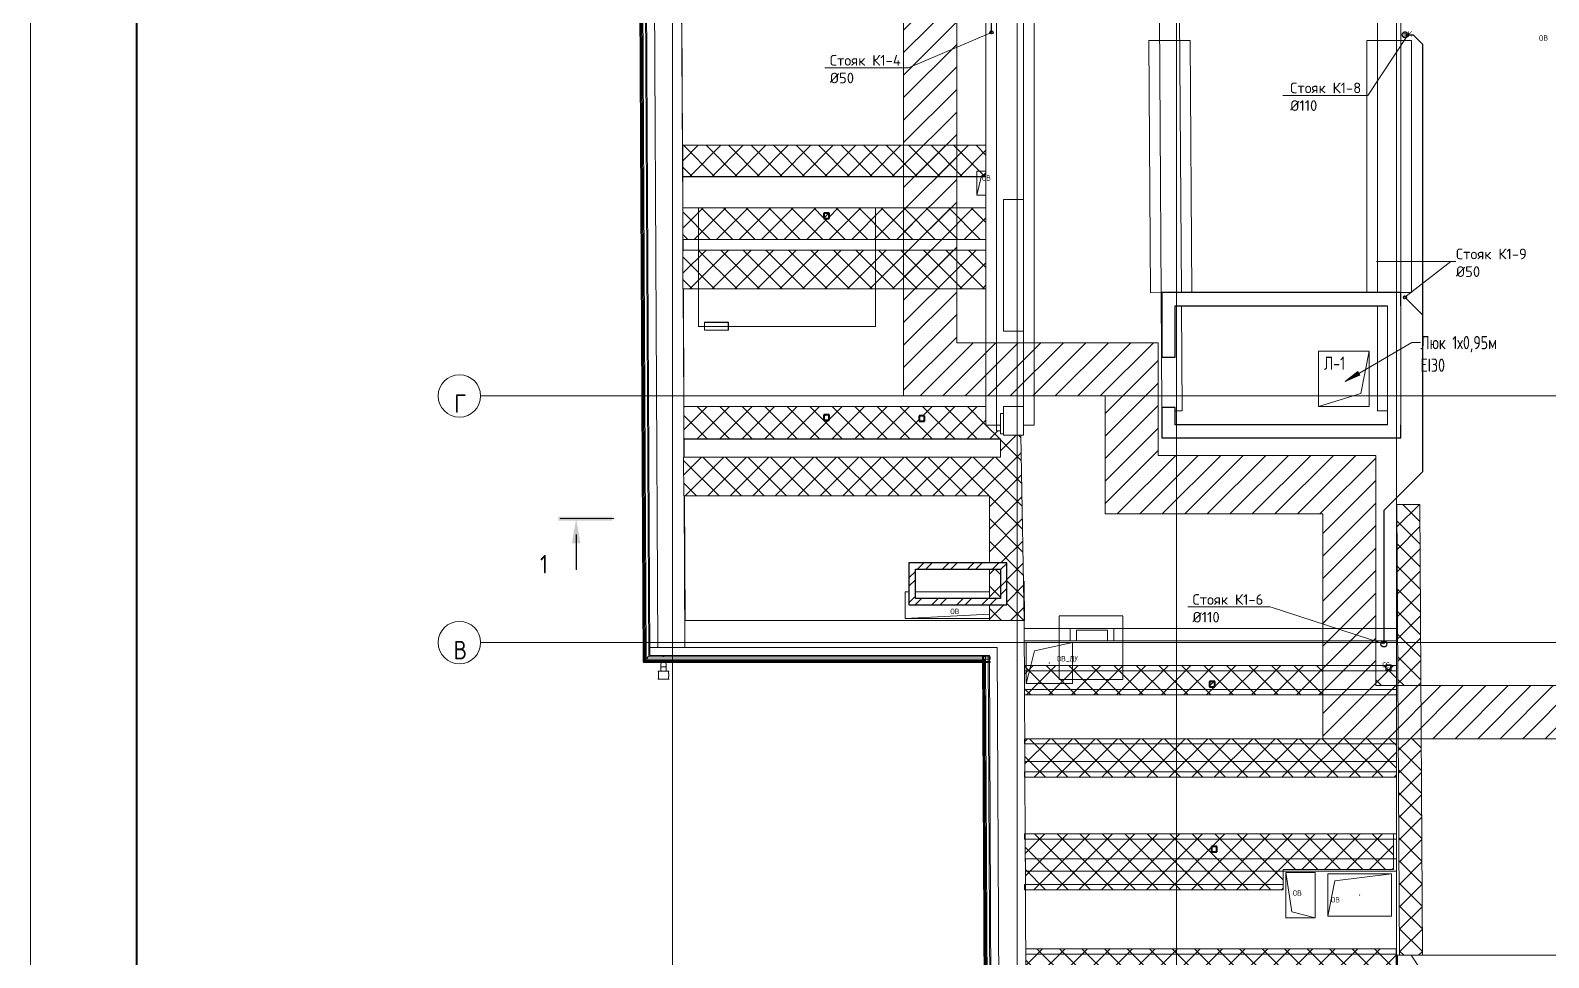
# Model space of a CAD drawing. Header units: millimetres. Extents: x -10178924 to 11692288, y -947381 to 58396.
# Drawn here: x -18603 to 10016, y -465109 to -447625 of the extents above; entities that cross this region are included whole.
import ezdxf
from ezdxf import colors
from ezdxf.entities.mleader import LeaderData, LeaderLine
from ezdxf.math import Vec2, Vec3

# ---------------------------------------------------------------- set-up
doc = ezdxf.new("R2010")
doc.units = ezdxf.units.MM
doc.linetypes.add('ADSK_Линия сетки', pattern=[25, 20, -2.5, 0, -2.5])
doc.linetypes.add('ADSK_Штриховая_ш3 п1_5', pattern=[4.5, 3, -1.5])
for name, color, linetype, lineweight in [('!К1', 32, 'Continuous', 30), ('_0', 7, 'Continuous', 25), ('Аннотация', 7, 'Continuous', 18), ('Выноски ВК', 7, 'Continuous', 0), ('Каркас', 7, 'Continuous', 18), ('Несущие колонны', 7, 'Continuous', 18), ('Обобщенные модели', 7, 'Continuous', 18), ('Ограждение', 7, 'Continuous', 9), ('Оси', 253, 'Continuous', 9), ('Перекрытие', 7, 'Continuous', 18), ('Перекрытие штриховка', 7, 'Continuous', 18), ('Разрезы', 7, 'Continuous', 9), ('Стены внутренние', 7, 'Continuous', 18), ('Стены наружные', 7, 'Continuous', 18), ('Стены несущие', 7, 'Continuous', 30), ('Стены отделка', 7, 'Continuous', 30), ('Узлы', 7, 'Continuous', 18)]:
    doc.layers.add(name, color=color, linetype=linetype, lineweight=lineweight)
doc.layers.add('PDF _Ramka', color=7, linetype='Continuous')
doc.layers.add('Линии', color=7, linetype='Continuous', lineweight=9, true_color=0x00a600)
doc.styles.add('GOST Common', font='GOST_Common.ttf', dxfattribs={"width": 0.9, "height": 350})
doc.styles.add('GOST Common_1', font='GOST_Common.ttf', dxfattribs={"width": 0.9, "height": 250})
doc.styles.add('GOST Common_3', font='GOST_Common.ttf', dxfattribs={"width": 0.8, "height": 350})
doc.styles.add('GOST Common_4', font='GOST_Common.ttf', dxfattribs={"width": 0.9, "height": 200})
doc.styles.add('PDF ISOCPEUR', font='isocpeur.ttf')
pattern_1 = [(45, (0, 0), (-212.132, 212.132), []), (135, (0, 0), (-212.132, -212.132), [])]
pattern_2 = [(45, (0, 0), (-235.732, 235.732), []), (45, (157.15, 0), (-235.732, 235.732), [])]

# ---------------------------------------------------------------- blocks, each defined once
blk = doc.blocks.new('Водосток - Тип 1 _карниз больше 490мм_-5153572-План чердака')
at = {"layer": 'Обобщенные модели'}
for p, q in [((19, 435), (125, 435)), ((125, 435), (231, 435)), ((125, 285), (19, 285)), ((75, 285), (75, 214)), ((75, 285), (75, 264)), ((75, 256), (75, 214)), ((120, 10), (120, -10)), ((231, 285), (125, 285)), ((130, -10), (130, 10)), ((175, 214), (175, 285)), ((175, 264), (175, 285)), ((175, 214), (175, 256))]:
    blk.add_line(p, q, dxfattribs=at)
at = {"layer": 'Обобщенные модели', "flags": 128}
for points in [[(75, 256), (75, 262), (75, 268), (75, 273), (75, 278), (75, 284), (75, 285)], [(75, 264), (75, 258), (75, 252), (75, 247), (75, 242), (75, 236), (75, 231), (75, 226), (75, 221), (75, 216), (75, 212), (75, 207), (75, 203), (75, 199), (75, 195), (75, 191), (75, 188), (75, 184), (75, 181), (75, 178), (75, 175), (75, 173), (75, 171), (75, 168), (75, 167), (75, 165), (75, 164), (75, 162), (75, 161), (75, 161), (75, 160), (75, 160), (75, 160)], [(75, 202), (75, 205), (75, 210), (75, 214)], [(75, 173), (75, 174), (75, 177), (75, 180), (75, 183)], [(175, 285), (175, 281), (175, 275), (175, 270), (175, 264), (175, 259), (175, 256)], [(175, 160), (175, 160), (175, 160), (175, 161), (175, 162), (175, 163), (175, 164), (175, 166), (175, 168), (175, 170), (175, 172), (175, 174), (175, 177), (175, 180), (175, 183), (175, 186), (175, 190), (175, 193), (175, 197), (175, 201), (175, 205), (175, 210), (175, 214), (175, 219), (175, 224), (175, 229), (175, 234), (175, 239), (175, 245), (175, 250), (175, 256), (175, 261), (175, 264)], [(175, 214), (175, 212), (175, 207), (175, 203), (175, 199), (175, 197)], [(175, 177), (175, 175), (175, 173)]]:
    blk.add_lwpolyline(points, dxfattribs=at)
at = {"layer": 'Обобщенные модели'}
for start, end in [(164.8376, 232.0774), (307.9226, 14.9145)]:
    blk.add_arc((125, 160), 52, start, end, dxfattribs=at)
for start_param, end_param in [(0, 1.570796), (0, 1.570796), (1.570796, 3.141593), (1.570796, 3.141593)]:
    blk.add_ellipse((125, 214), major_axis=(-50, 0), ratio=0.309017, start_param=start_param, end_param=end_param, dxfattribs=at)
for points in [[(19, 285), (21, 285), (25, 286), (29, 289), (31, 292), (32, 295), (32, 297), (32, 299), (32, 302), (32, 304), (32, 306), (32, 309), (32, 311), (31, 314), (31, 317), (31, 320), (30, 323), (30, 326), (29, 329), (29, 332), (29, 336), (28, 340), (28, 346), (27, 355), (27, 365), (28, 374), (28, 380), (29, 384), (29, 388), (29, 391), (30, 394), (30, 397), (31, 400), (31, 403), (31, 406), (32, 409), (32, 411), (32, 414), (32, 416), (32, 418), (32, 421), (32, 423), (32, 425), (31, 428), (29, 431), (25, 434), (21, 435), (19, 435)], [(231, 435), (229, 435), (225, 434), (221, 431), (219, 428), (218, 425), (218, 423), (218, 421), (218, 418), (218, 416), (218, 414), (218, 411), (218, 409), (219, 406), (219, 403), (219, 400), (220, 397), (220, 394), (221, 391), (221, 388), (221, 384), (222, 380), (222, 374), (223, 365), (223, 355), (222, 346), (222, 340), (221, 336), (221, 332), (221, 329), (220, 326), (220, 323), (219, 320), (219, 317), (219, 314), (218, 311), (218, 309), (218, 306), (218, 304), (218, 302), (218, 299), (218, 297), (218, 295), (219, 292), (221, 289), (225, 286), (229, 285), (231, 285)]]:
    blk.add_open_spline(points, degree=3, knots=[-1, -1, -1, -1, -0.941176, -0.882353, -0.852941, -0.823529, -0.808824, -0.794118, -0.779412, -0.764706, -0.75, -0.735294, -0.720588, -0.705882, -0.691176, -0.676471, -0.661765, -0.647059, -0.632353, -0.617647, -0.602941, -0.588235, -0.558824, -0.529412, -0.470588, -0.441176, -0.411765, -0.397059, -0.382353, -0.367647, -0.352941, -0.338235, -0.323529, -0.308824, -0.294118, -0.279412, -0.264706, -0.25, -0.235294, -0.220588, -0.205882, -0.191176, -0.176471, -0.147059, -0.117647, -0.058824, 0, 0, 0, 0], dxfattribs=at)
blk = doc.blocks.new('Квадрат _ГОСТ 2591-88_-Колонна - кв_ 100-V9-План чердака')
at = {"layer": 'Несущие колонны', "lineweight": 9}
h = blk.add_hatch(dxfattribs=at)
h.set_pattern_fill('FP_4', color=256, style=0, pattern_type=2)
h.set_pattern_definition([(45, (3596.68, -16340), (-251.447, 251.447), []), (45, (3596.68, -15959), (-251.447, 251.447), [])])
h.paths.add_polyline_path([(-50, -50), (50, -50), (50, 50), (-50, 50), (-50, -3)])
at = {"layer": 'Несущие колонны', "lineweight": 40}
for p, q in [((50, 50), (-50, 50)), ((-50, 50), (-50, -50)), ((50, -50), (50, 50)), ((-50, -50), (50, -50))]:
    blk.add_line(p, q, dxfattribs=at)
blk = doc.blocks.new('Квадрат _ГОСТ 2591-88_-Колонна - кв_ 100-V10-План чердака')
at = {"layer": 'Несущие колонны', "lineweight": 9}
h = blk.add_hatch(dxfattribs=at)
h.set_pattern_fill('FP_5', color=256, style=0, pattern_type=2)
h.set_pattern_definition([(45, (3596.68, -12540), (-251.447, 251.447), []), (45, (3596.68, -12159), (-251.447, 251.447), [])])
h.paths.add_polyline_path([(50, -50), (50, 50), (-50, 50), (-50, -50)])
at = {"layer": 'Несущие колонны', "lineweight": 40}
for p, q in [((50, 50), (-50, 50)), ((-50, 50), (-50, -50)), ((50, -50), (50, 50)), ((-50, -50), (50, -50))]:
    blk.add_line(p, q, dxfattribs=at)
blk = doc.blocks.new('Квадрат _ГОСТ 2591-88_-Колонна - кв_ 100-V11-План чердака')
at = {"layer": 'Несущие колонны', "lineweight": 40}
for p, q in [((50, 50), (-50, 50)), ((-50, 50), (-50, -50)), ((50, -50), (50, 50)), ((-50, -50), (50, -50))]:
    blk.add_line(p, q, dxfattribs=at)
blk = doc.blocks.new('Квадрат _ГОСТ 2591-88_-Колонна - кв_ 100-2679045-План чердака')
at = {"layer": 'Несущие колонны', "lineweight": 9}
h = blk.add_hatch(dxfattribs=at)
h.set_pattern_fill('FP_17', color=256, style=0, pattern_type=2)
h.set_pattern_definition([(45, (-3673.53, -7512.52), (-251.447, 251.447), []), (45, (-3673.53, -7131.52), (-251.447, 251.447), [])])
h.paths.add_polyline_path([(50, -50), (50, 50), (-50, 50), (-50, -50)])
at = {"layer": 'Несущие колонны', "lineweight": 40}
for p, q in [((50, 50), (-50, 50)), ((-50, 50), (-50, -50)), ((50, -50), (50, 50)), ((-50, -50), (50, -50))]:
    blk.add_line(p, q, dxfattribs=at)
blk = doc.blocks.new('Квадрат _ГОСТ 2591-88_-Колонна - кв_ 100-V25-План чердака')
at = {"layer": 'Несущие колонны', "lineweight": 40}
for p, q in [((50, 50), (-50, 50)), ((-50, 50), (-50, -50)), ((50, -50), (50, 50)), ((-50, -50), (50, -50))]:
    blk.add_line(p, q, dxfattribs=at)
blk = doc.blocks.new('GM_Отверстие прямоугольное _в плите_ - Отверстие-1433030-План чердака')
at = {"layer": 'Обобщенные модели'}
for p, q in [((-175, -225), (-175, 225)), ((-175, 225), (-5, 225)), ((-175, -225), (-87.5, 137.5)), ((-87.5, 137.5), (-5, 165)), ((-5, -225), (-175, -225))]:
    blk.add_line(p, q, dxfattribs=at)
blk = doc.blocks.new('Ограждение - Ограждение-2981992-План чердака')
at = {"layer": 'Ограждение'}
h = blk.add_hatch(dxfattribs=at)
h.set_pattern_fill('FP_3', color=256, style=0, pattern_type=2)
h.set_pattern_definition([(45, (0, 0), (-106.066, 106.066), [])])
h.paths.add_polyline_path([(-5451, 14183), (-5446, 14183), (-5446, 14333), (-5772, 14333), (-5772, 14331), (-5451, 14331)])
for p, q in [((-5893, 14331), (-5893, 14333)), ((-5893, 14333), (-5772, 14333)), ((-5893, 14183), (-5893, 14331)), ((-5772, 14331), (-5893, 14331)), ((-5451, 14183), (-5893, 14183))]:
    blk.add_line(p, q, dxfattribs=at)
at = {"layer": 'Ограждение', "lineweight": 18}
for p, q in [((-5446, 14333), (-5772, 14333)), ((-5772, 14333), (-5772, 14331)), ((-5772, 14331), (-5451, 14331)), ((-5451, 14331), (-5451, 14183)), ((-5446, 14183), (-5446, 14333)), ((-5451, 14183), (-5446, 14183))]:
    blk.add_line(p, q, dxfattribs=at)
blk = doc.blocks.new('GM_Отверстие прямоугольное _в плите_ - Отверстие-3336401-План чердака')
at = {"layer": 'Обобщенные модели'}
for p, q in [((-746, 250), (838, 250)), ((-746, 167), (838, 250)), ((838, 250), (838, -250)), ((649, -250), (-746, -250)), ((838, -250), (769, -250))]:
    blk.add_line(p, q, dxfattribs=at)
blk = doc.blocks.new('GM_Отверстие прямоугольное _в плите_ - Отверстие-3479558-План чердака')
at = {"layer": 'Обобщенные модели'}
for p, q in [((-50, -50), (-50, 50)), ((-50, 50), (50, 50)), ((-50, -50), (-25, 25)), ((-25, 25), (50, 50)), ((50, 50), (50, -50)), ((-50, -40), (-50, -50)), ((50, -50), (-50, -50)), ((-50, -50), (50, -50)), ((50, -50), (50, -40))]:
    blk.add_line(p, q, dxfattribs=at)
blk = doc.blocks.new('GM_Отверстие прямоугольное _в плите_ - Отверстие-7235603-План чердака')
at = {"layer": 'Обобщенные модели'}
for p, q in [((-435, -47), (-435, 385)), ((-435, 385), (435, 385)), ((435, 385), (-435, 385)), ((-435, 385), (-435, -47)), ((-281, 231), (435, 385)), ((435, 385), (435, -47)), ((435, -47), (435, 385)), ((-351, -47), (-281, 231))]:
    blk.add_line(p, q, dxfattribs=at)
at = {"layer": 'Обобщенные модели', "color": 8, "true_color": 0x747474}
for p, q in [((-435, -385), (-435, -47)), ((-435, -385), (-351, -47)), ((-435, -147), (-435, -385)), ((435, -47), (435, -385)), ((435, -385), (435, -147)), ((435, -385), (-435, -385)), ((-435, -385), (435, -385))]:
    blk.add_line(p, q, dxfattribs=at)
at = {"layer": 'Обобщенные модели'}
for start, end in [(360, 180), (180, 360), (60, 165), (300, 360), (195, 270)]:
    blk.add_arc((0, 0), 2.5, start, end, dxfattribs=at)
blk = doc.blocks.new('GM_Отверстие прямоугольное _в плите_ - Отверстие-7236357-План чердака')
at = {"layer": 'Обобщенные модели'}
for p, q in [((-425, -275), (-425, 275)), ((-425, 275), (425, 275)), ((425, 275), (-425, 275)), ((-425, 275), (-425, -275)), ((-425, -275), (-315, 165)), ((-315, 165), (425, 275)), ((425, 275), (425, -275)), ((425, -275), (425, 275)), ((425, -275), (-425, -275)), ((-425, -275), (425, -275))]:
    blk.add_line(p, q, dxfattribs=at)
for start, end in [(360, 180), (180, 360), (60, 165), (300, 360), (195, 270)]:
    blk.add_arc((0, 0), 2.5, start, end, dxfattribs=at)
blk = doc.blocks.new('GM_Отверстие прямоугольное _в плите_ - Отверстие-7254743-План чердака')
at = {"layer": 'Обобщенные модели'}
for p, q in [((-600, -400), (-600, 400)), ((-600, 400), (600, 400)), ((600, 400), (-600, 400)), ((-600, 400), (-600, -400)), ((-467, 267), (600, 400)), ((600, 400), (600, -400)), ((600, -400), (600, 400)), ((-600, -400), (-467, 267)), ((600, -400), (-600, -400)), ((-600, -400), (600, -400))]:
    blk.add_line(p, q, dxfattribs=at)
for start, end in [(360, 180), (180, 360), (60, 165), (300, 360), (195, 270)]:
    blk.add_arc((0, 0), 2.5, start, end, dxfattribs=at)
blk = doc.blocks.new('Ось сетки - Круг_Ø8 мм-8258-План чердака')
at = {"layer": 'Оси', "lineweight": 20}
for start, end in [(360, 180), (180, 360)]:
    blk.add_arc((0, 0), 4, start, end, dxfattribs=at)
blk = doc.blocks.new('Разрез - Номер вида спереди_3_5 мм-16061-План чердака')
at = {"layer": 'Разрезы'}
for points in [[(9.8, 0.4), (9.8, -0.39), (-0.33, -0.39), (-0.33, 0.4)], [(2.18, -4.67), (3, 0), (3.82, -4.67)]]:
    blk.add_hatch(color=256, dxfattribs=at).paths.add_polyline_path(points)
at = {"layer": 'Разрезы', "lineweight": 30}
blk.add_line((3, -3), (3, -9.66), dxfattribs=at)
blk = doc.blocks.new('Чердак')
at = {"layer": 'Аннотация', "lineweight": 9}
blk.add_hatch(color=256, dxfattribs=at).paths.add_polyline_path([(6181, 13218), (6460, 13335), (6420, 13403)])
at = {"layer": 'Перекрытие штриховка', "lineweight": 9}
h = blk.add_hatch(dxfattribs=at)
h.set_pattern_fill('FP_2', color=256, style=0, pattern_type=2)
h.set_pattern_definition(pattern_1)
h.paths.add_polyline_path([(-2142, 17085), (-590, 17085), (-590, 17670), (-6307, 17670), (-6304, 17085), (-2809, 17085)])
h = blk.add_hatch(dxfattribs=at)
h.set_pattern_fill('FP_2', color=256, style=0, pattern_type=2)
h.set_pattern_definition(pattern_1)
h.paths.add_polyline_path([(-6304, 15895), (-590, 15895), (-590, 16490), (-6307, 16490), (-6306, 16337)])
h.paths.add_polyline_path([(-3547, 16290), (-3647, 16290), (-3647, 16390), (-3547, 16390), (-3547, 16337)])
h = blk.add_hatch(dxfattribs=at)
h.set_pattern_fill('FP_2', color=256, style=0, pattern_type=2)
h.set_pattern_definition(pattern_1)
h.paths.add_polyline_path([(-6303, 14965), (-590, 14965), (-590, 15695), (-6307, 15695), (-6304, 15022)])
h = blk.add_hatch(dxfattribs=at)
h.set_pattern_fill('FP_2', color=256, style=0, pattern_type=2)
h.set_pattern_definition(pattern_1)
h.paths.add_polyline_path([(130, 8709), (65, 12206), (-260, 12206), (-260, 12230), (-315, 12230), (-315, 12284), (-390, 12284), (-390, 12394), (-590, 12394), (-590, 12745), (-6288, 12745), (-6284, 12135), (-315, 12135), (-315, 11790), (-6289, 11790), (-6286, 11060), (-525, 11060), (-525, 9796), (-199, 9796), (-199, 9006), (-525, 9006), (-525, 8709), (130, 8709)])
h.paths.add_polyline_path([(-525, 9126), (-319, 9126), (-319, 9676), (-525, 9676), (-525, 9376)])
h.paths.add_polyline_path([(-1849, 12472), (-1849, 12572), (-1749, 12572), (-1749, 12472)])
h.paths.add_polyline_path([(-3647, 12490), (-3647, 12590), (-3547, 12590), (-3547, 12490)])
h = blk.add_hatch(dxfattribs=at)
h.set_pattern_fill('FP_2', color=256, style=0, pattern_type=2)
h.set_pattern_definition(pattern_1)
h.paths.add_polyline_path([(164, 1993), (7145, 1993), (7145, 2523), (160, 2523), (162, 1993)])
h.paths.add_polyline_path([(7582, 2398), (7639, 2398), (7615, 6483), (7180, 6483), (7204, 2398), (7423, 2398)])
h.paths.add_polyline_path([(169, 3633), (5010, 3633), (5010, 4016), (7090, 4016), (7090, 4688), (150, 4688), (155, 3633)])
h.paths.add_polyline_path([(3664, 4348), (3664, 4448), (3764, 4448), (3764, 4348)])
h.paths.add_polyline_path([(866, 5758), (7150, 5758), (7150, 6483), (141, 6483), (145, 5758), (169, 5758)])
h.paths.add_polyline_path([(866, 7308), (5759, 7308), (5759, 7863), (135, 7863), (137, 7308), (169, 7308)])
h.paths.add_polyline_path([(3624, 7463), (3624, 7563), (3724, 7563), (3724, 7463)])
h.paths.add_polyline_path([(7609, 7483), (7588, 10898), (7153, 10898), (7174, 7483), (7588, 7483)])
h.paths.add_polyline_path([(7137, 7483), (7150, 7483), (7150, 7863), (6759, 7863), (6759, 7483), (7125, 7483)])
at = {"layer": 'Стены внутренние', "lineweight": 9}
h = blk.add_hatch(dxfattribs=at)
h.set_pattern_fill('FP_18', color=256, style=0, pattern_type=2)
h.set_pattern_definition(pattern_2)
h.paths.add_polyline_path([(-525, 9676), (-199, 9676), (-199, 9796), (-2041, 9796), (-2041, 9676), (-1279, 9676)])
h = blk.add_hatch(dxfattribs=at)
h.set_pattern_fill('FP_18', color=256, style=0, pattern_type=2)
h.set_pattern_definition(pattern_2)
h.paths.add_polyline_path([(-2041, 9126), (-1921, 9126), (-1921, 9676), (-2041, 9676), (-2041, 9200)])
h = blk.add_hatch(dxfattribs=at)
h.set_pattern_fill('FP_18', color=256, style=0, pattern_type=2)
h.set_pattern_definition(pattern_2)
h.paths.add_polyline_path([(-199, 9126), (-199, 9676), (-319, 9676), (-319, 9126)])
h = blk.add_hatch(dxfattribs=at)
h.set_pattern_fill('FP_18', color=256, style=0, pattern_type=2)
h.set_pattern_definition(pattern_2)
h.paths.add_polyline_path([(-199, 9006), (-199, 9126), (-2041, 9126), (-2041, 9006), (-525, 9006)])
at = {"layer": 'Узлы', "lineweight": 9}
h = blk.add_hatch(dxfattribs=at)
h.set_pattern_fill('FP_19', color=256, style=0, pattern_type=2)
h.set_pattern_definition([(45, (0, 0), (-212.132, 212.132), [])])
h.paths.add_polyline_path([(36209, 6483), (40373, 6483), (40373, 8969), (47132, 8969), (47132, 9892), (39373, 9892), (39373, 7690), (34918, 7690), (34918, 11390), (28219, 11390), (28219, 7483), (6759, 7483), (6759, 11822), (2656, 11822), (2656, 13945), (-1142, 13945), (-1142, 36475), (-2142, 36475), (-2142, 25843), (-5018, 25843), (-5018, 24843), (-2142, 24843), (-2142, 12945), (1656, 12945), (1656, 10719), (5759, 10719), (5759, 6483), (29219, 6483), (29219, 10390), (33918, 10390), (33918, 6483), (35984, 6483)])
at = {"layer": 'Аннотация', "lineweight": 9}
for p, q in [((6181, 13218), (7439, 13951)), ((7439, 13951), (7599, 13951)), ((6420, 13403), (6181, 13218)), ((6181, 13218), (6460, 13335)), ((6460, 13335), (6420, 13403))]:
    blk.add_line(p, q, dxfattribs=at)
at = {"layer": 'Каркас'}
for p, q in [((-6306, 17427), (-6312, 17427)), ((-6310, 17197), (-6305, 17197)), ((998, 8560), (131, 8560)), ((998, 8330), (132, 8330)), ((998, 8560), (1818, 8560)), ((998, 8560), (998, 8330)), ((1118, 8330), (998, 8330)), ((1118, 8531), (1118, 8330)), ((1118, 8531), (1698, 8531)), ((1698, 8330), (1118, 8330)), ((1698, 8531), (1698, 8330)), ((1818, 8330), (1698, 8330)), ((7150, 8560), (1818, 8560)), ((1818, 8560), (1818, 8330)), ((1818, 8330), (7150, 8330)), ((7150, 4217), (7090, 4217)), ((5010, 3987), (7150, 3987)), ((7150, 2472), (7145, 2472))]:
    blk.add_line(p, q, dxfattribs=at)
at = {"layer": 'Каркас', "color": 8, "true_color": 0x747474}
for p, q in [((7150, 6051), (143, 6051)), ((7090, 4217), (152, 4217)), ((153, 3987), (5010, 3987)), ((7145, 2472), (7142, 2472))]:
    blk.add_line(p, q, dxfattribs=at)
at = {"layer": 'Каркас', "color": 252, "true_color": 0x989898}
for p, q in [((143, 6051), (144, 5858)), ((152, 4217), (153, 3987))]:
    blk.add_line(p, q, dxfattribs=at)
at = {"layer": 'Линии', "color": 7}
for p, q in [((-1142, 13945), (-1142, 36475)), ((-2142, 24843), (-2142, 12945)), ((2656, 13945), (-1142, 13945)), ((2656, 11822), (2656, 13945)), ((6478, 12991), (6630, 13790)), ((-2142, 12945), (1656, 12945)), ((1656, 12945), (1656, 10719)), ((5675, 12745), (6478, 12991)), ((6759, 11822), (2656, 11822)), ((6759, 7483), (6759, 11822)), ((1656, 10719), (5759, 10719)), ((5759, 10719), (5759, 6483)), ((28219, 7483), (6759, 7483)), ((5759, 6483), (29219, 6483))]:
    blk.add_line(p, q, dxfattribs=at)
at = {"layer": 'Линии', "color": 7, "linetype": 'ADSK_Штриховая_ш3 п1_5'}
for p, q in [((-6010, 16490), (-2675, 16490)), ((-6010, 14256), (-6010, 16490)), ((-2675, 16490), (-2675, 14256)), ((-2675, 14256), (-6010, 14256)), ((788, 8800), (1988, 8800)), ((788, 7599), (788, 8800)), ((1988, 8800), (1988, 7599)), ((1988, 7599), (788, 7599))]:
    blk.add_line(p, q, dxfattribs=at)
at = {"layer": 'Оси', "linetype": 'ADSK_Линия сетки'}
for p, q in [((-6500, -5023), (-6500, 44110)), ((0, -4910), (0, 44223)), ((3000, -4910), (3000, 44223)), ((7150, -4910), (7150, 21664)), ((-10115, 12945), (56005, 12945)), ((-10115, 8295), (56005, 8295))]:
    blk.add_line(p, q, dxfattribs=at)
at = {"layer": 'Перекрытие'}
for p, q in [((-6320, 20110), (-6308, 17670)), ((3062, 19648), (2682, 19648)), ((7230, 19648), (6790, 19648)), ((-6307, 17670), (-6304, 17085)), ((-590, 17670), (-6307, 17670)), ((-6307, 17570), (-6305, 17175)), ((-6305, 17075), (-6302, 16490)), ((-6304, 17085), (-590, 17085)), ((-6307, 16490), (-6304, 15895)), ((-590, 16490), (-6307, 16490)), ((-6304, 15895), (-590, 15895)), ((-6299, 15895), (-6298, 15695)), ((-6307, 15695), (-6303, 14965)), ((-590, 15695), (-6307, 15695)), ((-6303, 14965), (-590, 14965)), ((-6294, 14965), (-6283, 12745)), ((2713, 14893), (2727, 14893)), ((7233, 14893), (7233, 12701)), ((5675, 12745), (5675, 13790)), ((5675, 13790), (6630, 13790)), ((6630, 13790), (6630, 12745)), ((-6288, 12745), (-6284, 12135)), ((-590, 12745), (-6288, 12745)), ((6630, 12745), (5675, 12745)), ((-390, 12394), (-315, 12394)), ((-6284, 12135), (-315, 12135)), ((-6280, 12129), (-6279, 11790)), ((-315, 12135), (-315, 11790)), ((130, 8709), (65, 12206)), ((-315, 11790), (-6289, 11790)), ((-6289, 11790), (-6286, 11060)), ((-6286, 11060), (-525, 11060)), ((-6275, 11060), (-6263, 8709)), ((-525, 11060), (-525, 9796)), ((7153, 10898), (7204, 2398)), ((7588, 10898), (7168, 10898)), ((7639, 2398), (7588, 10898)), ((-525, 9676), (-525, 9126)), ((134, 8709), (130, 9453)), ((-525, 9006), (-525, 8709)), ((-6267, 8736), (-6263, 8736)), ((-525, 8709), (134, 8709)), ((7145, 2523), (160, 2523)), ((7145, 2093), (7145, 2523)), ((7204, 2398), (7423, 2398))]:
    blk.add_line(p, q, dxfattribs=at)
at = {"layer": 'Перекрытие', "color": 8, "true_color": 0x747474}
for p, q in [((135, 7863), (135, 7863)), ((137, 7308), (135, 7863)), ((7150, 7863), (7150, 7308)), ((7150, 7308), (137, 7308)), ((145, 5758), (141, 6483)), ((7150, 6483), (7150, 5758)), ((155, 3633), (150, 4688)), ((7090, 4688), (7090, 4016)), ((7090, 4016), (5010, 4016)), ((5010, 4016), (5010, 3733)), ((7168, 2398), (7204, 2398))]:
    blk.add_line(p, q, dxfattribs=at)
at = {"layer": 'Разрезы', "lineweight": 20}
blk.add_line((-8615, 10631), (-7607, 10631), dxfattribs=at)
at = {"layer": 'Стены внутренние'}
for p, q in [((-590, 12394), (-590, 36475)), ((-390, 36475), (-390, 12284)), ((320, 36475), (320, 12394)), ((120, 12206), (120, 32385)), ((-6774, 8199), (-6838, 20594)), ((-6327, 20529), (-6307, 16490)), ((2679, 20103), (2727, 12728)), ((3093, 14893), (3059, 20103)), ((6790, 20103), (6790, 14893)), ((7230, 12664), (7230, 20103)), ((2682, 19648), (2482, 19647)), ((2513, 14891), (2482, 19647)), ((3062, 19648), (3262, 19649)), ((3262, 19649), (3293, 14893)), ((6590, 14893), (6590, 19648)), ((6790, 19648), (6590, 19648)), ((7230, 19648), (7430, 19648)), ((7430, 19648), (7430, 14893)), ((-6312, 17670), (-6307, 17670)), ((-6312, 17670), (-6312, 17570)), ((-6306, 17570), (-6312, 17570)), ((-6310, 17175), (-6304, 17175)), ((-590, 17075), (-6310, 17075)), ((-260, 16646), (-260, 14166)), ((120, 16646), (-260, 16646)), ((-6304, 15895), (-6303, 15695)), ((-6299, 14965), (-6288, 12745)), ((2713, 14893), (2513, 14891)), ((7230, 14893), (7430, 14893)), ((3095, 14643), (3107, 12664)), ((6790, 12664), (6790, 14643)), ((6980, 14643), (6980, 12403)), ((7230, 12403), (7230, 14643)), ((-260, 14166), (120, 14166)), ((-315, 12230), (-315, 12615)), ((-260, 12615), (-315, 12615)), ((-260, 12746), (-260, 12206)), ((120, 12746), (-260, 12746)), ((2977, 12664), (3107, 12664)), ((6980, 12664), (6790, 12664)), ((-390, 12394), (-590, 12394)), ((120, 12394), (320, 12394)), ((-6284, 12135), (-6283, 11790)), ((-315, 12129), (-6284, 12129)), ((-390, 12284), (-315, 12284)), ((-260, 12230), (-315, 12230)), ((-260, 12206), (120, 12206)), ((-6279, 11060), (-6264, 8199)), ((7150, 7863), (7150, 10898)), ((-6267, 8709), (-525, 8709)), ((130, 8709), (137, 7345)), ((-377, 8199), (-6774, 8199)), ((-338, 11), (-377, 8199)), ((137, 7408), (137, 7308)), ((137, 7308), (138, 7108)), ((7150, 6483), (7150, 7308)), ((135, 6483), (135, 6383)), ((137, 5858), (137, 5758)), ((145, 5758), (150, 4688)), ((7150, 2398), (7150, 5758)), ((135, 4688), (135, 4588)), ((137, 3733), (137, 3633)), ((7150, 2398), (7168, 2398)), ((7168, 521), (7168, 2398)), ((7423, 2398), (41990, 2398)), ((7765, 1888), (7423, 2398))]:
    blk.add_line(p, q, dxfattribs=at)
at = {"layer": 'Стены внутренние', "color": 8, "true_color": 0x747474}
for p, q in [((7150, 10898), (7168, 10898)), ((135, 7863), (7150, 7863)), ((135, 7863), (135, 7763)), ((7150, 7763), (135, 7763)), ((137, 7408), (7150, 7408)), ((135, 6483), (7150, 6483)), ((7150, 6383), (135, 6383)), ((137, 5858), (7150, 5858)), ((7150, 5758), (137, 5758)), ((135, 4688), (7150, 4688)), ((7150, 4588), (135, 4588)), ((137, 3733), (5010, 3733)), ((5010, 3733), (5010, 3633)), ((5010, 3633), (137, 3633)), ((160, 2523), (160, 2423)), ((7142, 2423), (160, 2423)), ((7142, 2522), (7142, 2423))]:
    blk.add_line(p, q, dxfattribs=at)
at = {"layer": 'Стены внутренние', "color": 250, "true_color": 0x434343}
for p, q in [((141, 6483), (138, 7108)), ((169, 521), (155, 3633))]:
    blk.add_line(p, q, dxfattribs=at)
at = {"layer": 'Стены наружные'}
for p, q in [((-7053, 7929), (-7116, 20339)), ((-7096, 20339), (-7033, 7929)), ((-7077, 20359), (-7013, 7959)), ((-6993, 8003), (-7057, 20414)), ((-7007, 20414), (-6943, 8029)), ((-6987, 20444), (-6923, 8049)), ((-6968, 8029), (-512, 8029)), ((-6968, 8029), (-6968, 7979)), ((-6774, 8199), (-6924, 8199)), ((-526, 8049), (-6923, 8049)), ((-6774, 8217), (-6795, 8199)), ((-617, -259), (-656, 8048)), ((-636, 8048), (-656, 8048)), ((-616, 8048), (-636, 8048)), ((-636, 8048), (-597, -249)), ((-596, 8048), (-616, 8048)), ((-616, 8048), (-616, 8029)), ((-526, 8049), (-596, 8048)), ((-557, -184), (-596, 8048)), ((-507, -139), (-546, 8048)), ((-546, 8048), (-507, -184)), ((-526, 8049), (-487, -139)), ((-487, -139), (-526, 8049)), ((-512, 8029), (-512, 7979)), ((-7033, 7929), (-7053, 7929)), ((-7043, 7939), (-512, 7939)), ((-7043, 7939), (-7043, 7919)), ((-512, 7919), (-7043, 7919)), ((-7023, 7949), (-7033, 7949)), ((-7023, 7959), (-656, 7959)), ((-7023, 7959), (-7023, 7939)), ((-7003, 7969), (-7013, 7969)), ((-512, 7979), (-7003, 7979)), ((-7003, 7979), (-7003, 7959)), ((-6968, 8004), (-6993, 8003)), ((-6993, 8003), (-6993, 7979)), ((-636, 7959), (-596, 7959)), ((-616, 7979), (-616, 7939)), ((-616, 7919), (-577, -239)), ((-512, 7939), (-512, 7919))]:
    blk.add_line(p, q, dxfattribs=at)
at = {"layer": 'Стены несущие'}
for p, q in [((7230, 14893), (2727, 14893)), ((2727, 14893), (2727, 13678)), ((7230, 14643), (7230, 14893)), ((2977, 14643), (6980, 14643)), ((2977, 13678), (2977, 14643)), ((2727, 13678), (2977, 13678)), ((2977, 12728), (2727, 12728)), ((2727, 12728), (2727, 12153)), ((2977, 12403), (2977, 12728)), ((6980, 12403), (2977, 12403)), ((7230, 12153), (7230, 12403)), ((2727, 12153), (7230, 12153)), ((-199, 9796), (-2041, 9796)), ((-2041, 9796), (-2041, 9006)), ((-199, 9006), (-199, 9796)), ((-1921, 9676), (-319, 9676)), ((-1921, 9126), (-1921, 9676)), ((-319, 9676), (-319, 9126)), ((-2041, 9006), (-199, 9006)), ((-319, 9126), (-1921, 9126))]:
    blk.add_line(p, q, dxfattribs=at)
at = {"layer": 'Стены отделка', "lineweight": 9}
for p, q in [((-2041, 9432), (-2042, 9432)), ((-2042, 9432), (-2042, 9005)), ((-198, 9432), (-199, 9432)), ((-198, 9005), (-198, 9432)), ((-2042, 9005), (-198, 9005))]:
    blk.add_line(p, q, dxfattribs=at)
at = {"layer": 'Несущие колонны'}
for name, p in [('Квадрат _ГОСТ 2591-88_-Колонна - кв_ 100-V9-План чердака', (-3597, 16340)), ('Квадрат _ГОСТ 2591-88_-Колонна - кв_ 100-V10-План чердака', (-3597, 12540)), ('Квадрат _ГОСТ 2591-88_-Колонна - кв_ 100-V11-План чердака', (-1799, 12522)), ('Квадрат _ГОСТ 2591-88_-Колонна - кв_ 100-2679045-План чердака', (3674, 7513)), ('Квадрат _ГОСТ 2591-88_-Колонна - кв_ 100-V25-План чердака', (3714, 4398))]:
    blk.add_blockref(name, p, dxfattribs=at)
at = {"layer": 'Обобщенные модели'}
for name, p in [('GM_Отверстие прямоугольное _в плите_ - Отверстие-1433030-План чердака', (-585, 16958)), ('GM_Отверстие прямоугольное _в плите_ - Отверстие-7235603-План чердака', (605, 7910)), ('GM_Отверстие прямоугольное _в плите_ - Отверстие-7254743-План чердака', (6452, 3534))]:
    blk.add_blockref(name, p, dxfattribs=at)
for name, p, rotation in [('GM_Отверстие прямоугольное _в плите_ - Отверстие-3336401-План чердака', (-1272, 8999), 180), ('Водосток - Тип 1 _карниз больше 490мм_-5153572-План чердака', (-6542, 8039), 180), ('GM_Отверстие прямоугольное _в плите_ - Отверстие-3479558-План чердака', (6995, 7823), 180), ('GM_Отверстие прямоугольное _в плите_ - Отверстие-7236357-План чердака', (5338, 3533), 89.99999999999955)]:
    blk.add_blockref(name, p, dxfattribs=dict(at, rotation=rotation))
at = {"layer": 'Ограждение'}
blk.add_blockref('Ограждение - Ограждение-2981992-План чердака', (0, 0), dxfattribs=at)
at = {"layer": 'Оси', "lineweight": 20, "xscale": 99.99999999999993, "yscale": 99.99999999999993, "zscale": 99.99999999999993, "rotation": 269.9999999999994}
for p in [(-10515, 12945), (-10515, 8295)]:
    blk.add_blockref('Ось сетки - Круг_Ø8 мм-8258-План чердака', p, dxfattribs=at)
at = {"layer": 'Разрезы', "lineweight": 50, "xscale": 99.99999999999993, "yscale": 99.99999999999993, "zscale": 99.99999999999993}
blk.add_blockref('Разрез - Номер вида спереди_3_5 мм-16061-План чердака', (-8615, 10631), dxfattribs=at)
at = {"layer": 'Аннотация', "color": 251, "lineweight": 9, "true_color": 0x4b4b4b, "char_height": 100, "line_spacing_factor": 1.022766, "style": 'GOST Common_4'}
for s, insert, width, attachment_point in [('\\pxt3.6,7.2,10.8,14.4,18,21.6,25.2,28.8,32.4,36,39.6,43.2,46.8,50.4,54,57.6,61.2,64.8,68.4,72,75.6,79.2,82.8,86.4,90,93.6,97.2,100.8,104.4,108,111.6,115.2;{ВК}', (7273, 19819), 156.35, 1), ('\\pxqr,t3.6,7.2,10.8,14.4,18,21.6,25.2,28.8,32.4,36,39.6,43.2,46.8,50.4,54,57.6,61.2,64.8,68.4,72,75.6,79.2,82.8,86.4,90,93.6,97.2,100.8,104.4,108,111.6,115.2;{ОВ}', (10004, 19743), 149.99, 3), ('\\pxt3.6,7.2,10.8,14.4,18,21.6,25.2,28.8,32.4,36,39.6,43.2,46.8,50.4,54,57.6,61.2,64.8,68.4,72,75.6,79.2,82.8,86.4,90,93.6,97.2,100.8,104.4,108,111.6,115.2;{ОВ}', (-666, 17104), 156.35, 1), ('\\pxt3.6,7.2,10.8,14.4,18,21.6,25.2,28.8,32.4,36,39.6,43.2,46.8,50.4,54,57.6,61.2,64.8,68.4,72,75.6,79.2,82.8,86.4,90,93.6,97.2,100.8,104.4,108,111.6,115.2;{ОВ}', (-1261, 8933), 156.35, 1), ('\\pxt3.6,7.2,10.8,14.4,18,21.6,25.2,28.8,32.4,36,39.6,43.2,46.8,50.4,54,57.6,61.2,64.8,68.4,72,75.6,79.2,82.8,86.4,90,93.6,97.2,100.8,104.4,108,111.6,115.2;{ОВ_ДУ}', (745, 8040), 397.23, 1), ('\\pxt3.6,7.2,10.8,14.4,18,21.6,25.2,28.8,32.4,36,39.6,43.2,46.8,50.4,54,57.6,61.2,64.8,68.4,72,75.6,79.2,82.8,86.4,90,93.6,97.2,100.8,104.4,108,111.6,115.2;{СС}', (6881, 7926), 138.17, 1), ('\\pxt3.6,7.2,10.8,14.4,18,21.6,25.2,28.8,32.4,36,39.6,43.2,46.8,50.4,54,57.6,61.2,64.8,68.4,72,75.6,79.2,82.8,86.4,90,93.6,97.2,100.8,104.4,108,111.6,115.2;{ОВ}', (5195, 3622), 345.6, 1), ('\\pxt3.6,7.2,10.8,14.4,18,21.6,25.2,28.8,32.4,36,39.6,43.2,46.8,50.4,54,57.6,61.2,64.8,68.4,72,75.6,79.2,82.8,86.4,90,93.6,97.2,100.8,104.4,108,111.6,115.2;{ОВ}', (5913, 3495), 345.6, 1)]:
    blk.add_mtext(s, dxfattribs=dict(at, insert=insert, width=width, attachment_point=attachment_point))
at = {"layer": 'Аннотация', "lineweight": 9, "char_height": 250, "attachment_point": 1, "line_spacing_factor": 1.022766, "style": 'GOST Common_3'}
for s, insert, width in [('\\pxt1.44,2.88,4.32,5.76,7.2,8.64,10.08,11.52,12.96,14.4,15.84,17.28,18.72,20.16,21.6,23.04,24.48,25.92,27.36,28.8,30.24,31.68,33.12,34.56,36,37.44,38.88,40.32,41.76,43.2,44.64,46.08;{Люк 1х0,95м\\PEI30 }', (7599, 14076), 1653.47), ('\\pxt1.44,2.88,4.32,5.76,7.2,8.64,10.08,11.52,12.96,14.4,15.84,17.28,18.72,20.16,21.6,23.04,24.48,25.92,27.36,28.8,30.24,31.68,33.12,34.56,36,37.44,38.88,40.32,41.76,43.2,44.64,46.08;{Л-1}', (5781, 13687), 469.04)]:
    blk.add_mtext(s, dxfattribs=dict(at, insert=insert, width=width))
at = {"layer": 'Оси', "char_height": 350, "attachment_point": 5, "line_spacing_factor": 1.022766, "style": 'GOST Common'}
for s, insert, width in [('\\pxqc,t0.25714,0.51429,0.77143,1.02857,1.28571,1.54286,1.8,2.05714,2.31429,2.57143,2.82857,3.08571,3.34286,3.6,3.85714,4.11429,4.37143,4.62857,4.88571,5.14286,5.4,5.65714,5.91429,6.17143,6.42857,6.68571,6.94286,7.2,7.45714,7.71429,7.97143,8.22857;{Г}', (-10500, 12802), 232.2), ('\\pxqc,t0.25714,0.51429,0.77143,1.02857,1.28571,1.54286,1.8,2.05714,2.31429,2.57143,2.82857,3.08571,3.34286,3.6,3.85714,4.11429,4.37143,4.62857,4.88571,5.14286,5.4,5.65714,5.91429,6.17143,6.42857,6.68571,6.94286,7.2,7.45714,7.71429,7.97143,8.22857;{В}', (-10500, 8152), 261.9)]:
    blk.add_mtext(s, dxfattribs=dict(at, insert=insert, width=width))
at = {"layer": 'Разрезы', "insert": (-8920, 9773), "char_height": 350, "width": 143.2, "attachment_point": 5, "line_spacing_factor": 1.022766, "style": 'GOST Common_1'}
blk.add_mtext('\\pxqc,t2.90286,5.80571,8.70857,11.61143,14.51429,17.41714,20.32,23.22286,26.12571,29.02857,31.93143,34.83429,37.73714,40.64,43.54286,46.44571,49.34857,52.25143,55.15429,58.05714,60.96,63.86286,66.76571,69.66857,72.57143,75.47429,78.37714,81.28,84.18286,87.08571,89.98857,92.89143;{1}', dxfattribs=at)
blk = doc.blocks.new('_None')
blk = doc.blocks.new('Рамка')
at = {"layer": 'PDF _Ramka', "lineweight": 20}
blk.add_lwpolyline([(100287, -596749), (100287, -512657), (-18603, -512657), (-18603, -596749)], close=True, dxfattribs=at)
at = {"layer": 'PDF _Ramka', "lineweight": 40}
blk.add_lwpolyline([(99787, -513153), (-16604, -513153), (-16604, -596246), (99787, -596246)], close=True, dxfattribs=at)

msp = doc.modelspace()

# ---------------------------------------------------------------- linework, layer by layer
at = {"layer": '!К1'}
for points in [[(-485.3, -447662.7), (-485.3, -446665.3), (-562.4, -446598.5)], [(7309.3, -447708.9), (7460.1, -447708.9), (7637.9, -447886.7), (7637.9, -455951.3)], [(7307.7, -452658.2), (7637.9, -452988.4)], [(7637.9, -455951.3), (6910.3, -456678.9)], [(6910.3, -456678.9), (6910.3, -459194.9)]]:
    msp.add_lwpolyline(points, dxfattribs=at)
for centre, radius in [((-485.3, -447662.7), 30), ((7309.3, -447708.9), 55), ((7307.7, -452658.2), 30), ((6910.3, -459194.9), 55)]:
    msp.add_circle(centre, radius, dxfattribs=at)

# ---------------------------------------------------------------- block references
msp.add_blockref('Чердак', (0, -467463.2))
at = {"layer": '_0'}
msp.add_blockref('Рамка', (0, 103589.8), dxfattribs=at)

# ---------------------------------------------------------------- leaders
at = {"layer": 'Выноски ВК', "ltscale": 50}
ml = msp.add_multileader_mtext('Standard', dxfattribs=at)
ml.set_content('Стояк К1-4 ^J%%C50', color=256, style='PDF ISOCPEUR')
ml.set_leader_properties(color=256, linetype='ByLayer', lineweight=-1)
ml.set_arrow_properties(name='NONE')
ml.build(insert=Vec2(0, 0))
ml.multileader.update_dxf_attribs({"text_left_attachment_type": 6, "text_right_attachment_type": 6, "dogleg_length": 100, "arrow_head_size": 300})
ctx = ml.context
ctx.base_point, ctx.char_height, ctx.arrow_head_size, ctx.landing_gap_size, ctx.plane_origin = Vec3(-3532.5, -448330.5), 200, 300, 0, Vec3(-7729.7, -443950.5)
ctx.left_attachment, ctx.right_attachment = 6, 6
notes = []
notes.append((ctx, [(1, (1, 1, 0), (-2052.5, -448330.5), (-1, 0), 100, [(1, [(-485.3, -447662.7)], 0, [])])]))
ctx.mtext.insert, ctx.mtext.width, ctx.mtext.flow_direction = Vec3(-3532.5, -448090.5), 1461.017, 5
ml = msp.add_multileader_mtext('Standard', dxfattribs=at)
ml.set_content('Стояк К1-8 ^J%%C110', color=256, style='PDF ISOCPEUR')
ml.set_leader_properties(color=256, linetype='ByLayer', lineweight=-1)
ml.set_arrow_properties(name='NONE')
ml.build(insert=Vec2(0, 0))
ml.multileader.update_dxf_attribs({"text_left_attachment_type": 6, "text_right_attachment_type": 6, "dogleg_length": 100, "arrow_head_size": 300})
ctx = ml.context
ctx.base_point, ctx.char_height, ctx.arrow_head_size, ctx.landing_gap_size, ctx.plane_origin = Vec3(5145, -448850.6), 200, 300, 0, Vec3(124.3, -443989)
ctx.left_attachment, ctx.right_attachment = 6, 6
notes.append((ctx, [(1, (1, 1, 0), (6605, -448850.6), (-1, 0), 100, [(1, [(7368.7, -447701.2)], 0, [])])]))
ctx.mtext.insert, ctx.mtext.flow_direction = Vec3(5145, -448610.6), 5
ml = msp.add_multileader_mtext('Standard', dxfattribs=at)
ml.set_content('Стояк К1-9 ^J%%C50', color=256, style='PDF ISOCPEUR')
ml.set_leader_properties(color=256, linetype='ByLayer', lineweight=-1)
ml.set_arrow_properties(name='NONE')
ml.build(insert=Vec2(0, 0))
ml.multileader.update_dxf_attribs({"text_left_attachment_type": 6, "text_right_attachment_type": 6, "dogleg_length": 100, "arrow_head_size": 300})
ctx = ml.context
ctx.base_point, ctx.char_height, ctx.arrow_head_size, ctx.landing_gap_size, ctx.plane_origin = Vec3(8269.3, -451981.3), 200, 300, 0, Vec3(63.4, -448946)
ctx.left_attachment, ctx.right_attachment = 6, 6
notes.append((ctx, [(0, (1, 1, 0), (8169.3, -451981.3), (1, 0), 100, [(1, [(7307.7, -452658.2)], 0, [])])]))
ctx.mtext.insert, ctx.mtext.flow_direction = Vec3(8269.3, -451741.3), 5
ml = msp.add_multileader_mtext('Standard', dxfattribs=at)
ml.set_content('Стояк К1-6 ^J%%C110', color=256, style='PDF ISOCPEUR')
ml.set_leader_properties(color=256, linetype='ByLayer', lineweight=-1)
ml.set_arrow_properties(name='NONE')
ml.build(insert=Vec2(0, 0))
ml.multileader.update_dxf_attribs({"text_left_attachment_type": 6, "text_right_attachment_type": 6, "dogleg_length": 100, "arrow_head_size": 300})
ctx = ml.context
ctx.base_point, ctx.char_height, ctx.arrow_head_size, ctx.landing_gap_size, ctx.plane_origin = Vec3(3304.5, -458496.3), 200, 300, 0, Vec3(-334.1, -455482.7)
ctx.left_attachment, ctx.right_attachment = 6, 6
notes.append((ctx, [(1, (1, 1, 0), (4764.5, -458496.3), (-1, 0), 100, [(1, [(6910.3, -459194.9)], 0, [])])]))
ctx.mtext.insert, ctx.mtext.width, ctx.mtext.flow_direction = Vec3(3304.5, -458256.3), 1434.251, 5
for ctx, leaders in notes:
    for number, flags, end, landing, length, lines in leaders:
        leader = LeaderData()
        leader.index, (leader.has_last_leader_line, leader.has_dogleg_vector, leader.attachment_direction) = number, flags
        leader.last_leader_point, leader.dogleg_vector, leader.dogleg_length = Vec3(end), Vec3(landing), length
        for number, points, colour, breaks in lines:
            line = LeaderLine()
            line.index, line.vertices, line.color, line.breaks = number, Vec3.list(points), colors.encode_raw_color(colour), breaks
            leader.lines.append(line)
        ctx.leaders.append(leader)

doc.saveas('drawing.dxf')
